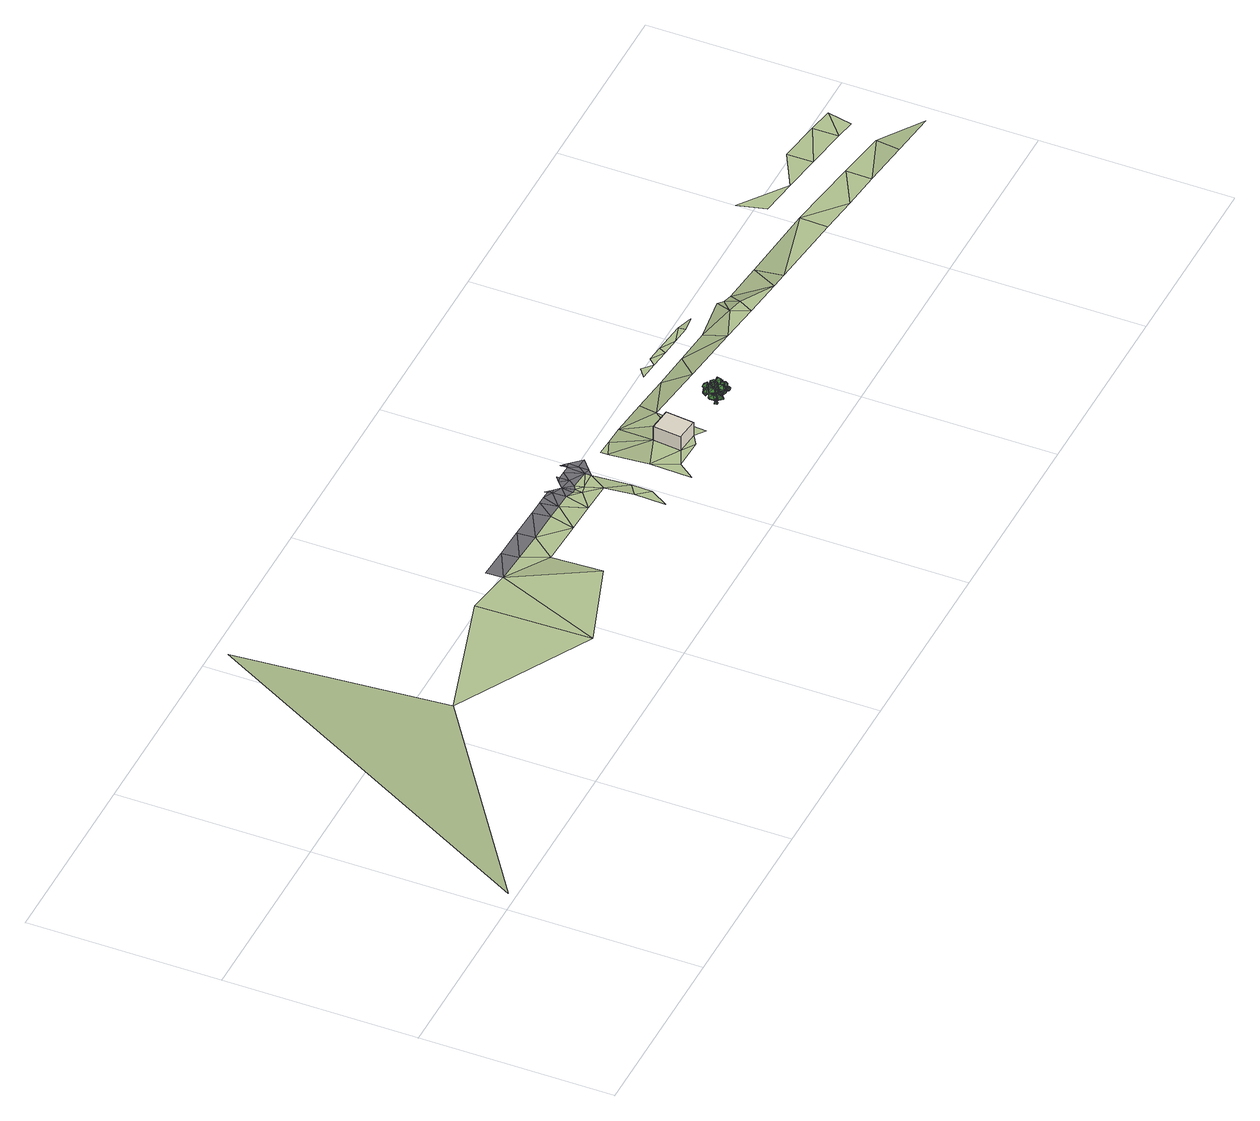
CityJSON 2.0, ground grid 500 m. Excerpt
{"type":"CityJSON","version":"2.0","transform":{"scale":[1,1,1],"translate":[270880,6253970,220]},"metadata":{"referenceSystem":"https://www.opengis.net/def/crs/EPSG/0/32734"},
"CityObjects":{
"building1":{"type":"Building","attributes":{"building":"toilets","building:levels":1,"amenity":"toilets","building_height":4.1,"roof_height":16.74,"ground_height":12.64,"plus_code":"4FRW3CCR+R95"},"geometry":[{"type":"Solid","lod":"1","boundaries":[[[[0,1,2,3]],[[1,4,5,2]],[[4,6,7,5]],[[6,0,3,7]],[[3,2,5,7]],[[6,4,1,0]]]]}]},
"tree1":{"type":"SolitaryVegetationObject","attributes":{"height":3.2,"width":0.3,"group":"standard","type":"broadleaf","footprint":[263466.85,6242875.85],"ground_height":12.52},"geometry":[{"type":"MultiSurface","lod":"2","boundaries":[[[8,9,10]],[[11,12,13]],[[8,14,15]],[[16,17,14]],[[17,18,19]],[[11,20,21]],[[10,16,8]],[[22,23,16]],[[23,24,18]],[[25,26,27]],[[10,28,22]],[[28,29,22]],[[30,24,29]],[[31,32,33]],[[15,28,9]],[[30,34,17]],[[17,31,30]],[[19,35,31]],[[36,37,38]],[[33,39,40]],[[41,42,43]],[[13,44,45]],[[46,47,48]],[[42,49,43]],[[36,46,42]],[[39,49,37]],[[47,50,51]],[[49,52,37]],[[37,47,38]],[[49,48,53]],[[51,50,54]],[[48,54,53]],[[47,51,48]],[[52,54,50]],[[55,56,57]],[[19,55,58]],[[19,20,11]],[[18,21,55]],[[59,60,61]],[[58,57,62]],[[20,62,59]],[[20,56,21]],[[63,64,65]],[[59,66,56]],[[56,63,57]],[[62,63,60]],[[60,64,61]],[[61,64,66]],[[67,68,69]],[[27,70,71]],[[72,70,67]],[[25,67,73]],[[18,25,40]],[[18,71,72]],[[24,27,71]],[[40,27,33]],[[69,74,75]],[[73,76,26]],[[26,68,70]],[[73,69,77]],[[75,78,79]],[[77,80,76]],[[68,80,74]],[[69,81,77]],[[78,82,79]],[[81,83,80]],[[80,78,74]],[[81,79,82]],[[84,85,86]],[[30,86,85]],[[17,84,14]],[[28,84,86]],[[87,88,89]],[[41,90,91]],[[41,36,42]],[[92,40,39]],[[41,44,93]],[[91,87,89]],[[35,45,87]],[[94,95,96]],[[87,97,98]],[[89,94,44]],[[45,94,97]],[[94,99,97]],[[98,99,95]],[[91,32,35]],[[91,90,32]],[[90,33,32]],[[13,92,93]],[[13,12,92]],[[12,40,92]],[[8,15,9]],[[8,16,14]],[[16,23,17]],[[17,23,18]],[[21,40,12]],[[12,11,21]],[[10,22,16]],[[22,29,23]],[[23,29,24]],[[25,73,26]],[[10,9,28]],[[28,30,29]],[[30,31,24]],[[33,24,31]],[[31,35,32]],[[15,14,28]],[[30,85,34]],[[17,19,31]],[[19,11,35]],[[36,39,37]],[[33,43,39]],[[43,33,90]],[[90,41,43]],[[45,11,13]],[[13,93,44]],[[46,38,47]],[[42,46,49]],[[36,38,46]],[[39,43,49]],[[47,52,50]],[[49,53,52]],[[37,52,47]],[[49,46,48]],[[48,51,54]],[[52,53,54]],[[55,21,56]],[[19,18,55]],[[19,58,20]],[[18,40,21]],[[59,62,60]],[[58,55,57]],[[20,58,62]],[[20,59,56]],[[63,66,64]],[[59,61,66]],[[56,66,63]],[[62,57,63]],[[60,63,65]],[[60,65,64]],[[67,70,68]],[[27,26,70]],[[72,71,70]],[[25,72,67]],[[18,72,25]],[[18,24,71]],[[24,33,27]],[[40,25,27]],[[69,68,74]],[[73,77,76]],[[26,76,68]],[[73,67,69]],[[75,74,78]],[[77,81,80]],[[68,76,80]],[[69,75,81]],[[78,83,82]],[[81,82,83]],[[80,83,78]],[[81,75,79]],[[84,34,85]],[[30,28,86]],[[17,34,84]],[[28,14,84]],[[87,98,88]],[[41,93,36]],[[36,93,39]],[[93,92,39]],[[41,89,44]],[[89,41,91]],[[91,35,87]],[[35,11,45]],[[94,88,95]],[[87,45,97]],[[89,88,94]],[[45,44,94]],[[95,99,96]],[[94,96,99]],[[88,98,95]],[[98,97,99]],[[100,101,102]],[[103,104,105]],[[106,107,108]],[[100,102,108]],[[109,110,111]],[[112,113,114]],[[115,116,117]],[[109,111,117]],[[118,119,120]],[[121,122,123]],[[124,125,126]],[[118,120,126]],[[127,128,129]],[[130,131,132]],[[133,134,135]],[[127,129,135]],[[136,137,138]],[[139,140,141]],[[142,143,144]],[[136,138,144]],[[145,146,147]],[[148,149,150]],[[151,152,153]],[[145,147,153]],[[154,155,156]],[[157,158,159]],[[160,161,162]],[[154,156,162]],[[163,164,165]],[[166,167,168]],[[169,170,171]],[[163,165,171]],[[172,173,174]],[[175,176,177]],[[178,179,180]],[[172,174,180]],[[181,182,183]],[[184,185,186]],[[187,188,189]],[[181,183,189]],[[190,191,192]],[[193,194,195]],[[196,197,198]],[[190,192,198]],[[199,200,201]],[[202,203,204]],[[205,206,207]],[[199,201,207]],[[208,209,210]],[[211,212,213]],[[214,215,216]],[[208,210,216]],[[217,218,219]],[[220,221,222]],[[223,224,225]],[[217,219,225]],[[226,227,228]],[[229,230,231]],[[232,233,234]],[[226,228,234]],[[235,236,237]],[[238,239,240]],[[241,242,243]],[[235,237,243]],[[244,245,246]],[[247,248,249]],[[250,251,252]],[[244,246,252]],[[253,254,255]],[[256,257,258]],[[259,260,261]],[[253,255,261]],[[262,263,264]],[[265,266,267]],[[268,269,270]],[[262,264,270]],[[271,272,273]],[[274,275,276]],[[277,278,279]],[[271,273,279]],[[280,281,282]],[[283,284,285]],[[286,287,288]],[[280,282,288]],[[289,290,291]],[[292,293,294]],[[295,296,297]],[[289,291,297]],[[298,299,300]],[[301,302,303]],[[304,305,306]],[[298,300,306]],[[307,308,309]],[[310,311,312]],[[313,314,315]],[[307,309,315]],[[316,317,318]],[[319,320,321]],[[322,323,324]],[[316,318,324]],[[325,326,327]],[[328,329,330]],[[331,332,333]],[[325,327,333]],[[334,335,336]],[[337,338,339]],[[340,341,342]],[[334,336,342]],[[343,344,345]],[[346,347,348]],[[349,350,351]],[[343,345,351]],[[352,353,354]],[[355,356,357]],[[358,359,360]],[[352,354,360]],[[361,362,363]],[[364,365,366]],[[367,368,369]],[[361,363,369]],[[370,371,372]],[[373,374,375]],[[376,377,378]],[[370,372,378]],[[379,380,381]],[[382,383,384]],[[385,386,387]],[[379,381,387]],[[388,389,390]],[[391,392,393]],[[394,395,396]],[[388,390,396]],[[397,398,399]],[[400,401,402]],[[403,404,405]],[[397,399,405]],[[406,407,408]],[[409,410,411]],[[412,413,414]],[[406,408,414]],[[415,416,417]],[[418,419,420]],[[421,422,423]],[[415,417,423]],[[423,420,421]],[[423,417,420]],[[417,418,420]],[[423,416,415]],[[423,422,416]],[[422,424,416]],[[420,422,421]],[[420,419,422]],[[419,424,422]],[[417,419,418]],[[417,416,419]],[[416,424,419]],[[414,411,412]],[[414,408,411]],[[408,409,411]],[[414,407,406]],[[414,413,407]],[[413,425,407]],[[411,413,412]],[[411,410,413]],[[410,425,413]],[[408,410,409]],[[408,407,410]],[[407,425,410]],[[405,402,403]],[[405,399,402]],[[399,400,402]],[[405,398,397]],[[405,404,398]],[[404,426,398]],[[402,404,403]],[[402,401,404]],[[401,426,404]],[[399,401,400]],[[399,398,401]],[[398,426,401]],[[396,393,394]],[[396,390,393]],[[390,391,393]],[[396,389,388]],[[396,395,389]],[[395,427,389]],[[393,395,394]],[[393,392,395]],[[392,427,395]],[[390,392,391]],[[390,389,392]],[[389,427,392]],[[387,384,385]],[[387,381,384]],[[381,382,384]],[[387,380,379]],[[387,386,380]],[[386,428,380]],[[384,386,385]],[[384,383,386]],[[383,428,386]],[[381,383,382]],[[381,380,383]],[[380,428,383]],[[378,375,376]],[[378,372,375]],[[372,373,375]],[[378,371,370]],[[378,377,371]],[[377,429,371]],[[375,377,376]],[[375,374,377]],[[374,429,377]],[[372,374,373]],[[372,371,374]],[[371,429,374]],[[369,366,367]],[[369,363,366]],[[363,364,366]],[[369,362,361]],[[369,368,362]],[[368,430,362]],[[366,368,367]],[[366,365,368]],[[365,430,368]],[[363,365,364]],[[363,362,365]],[[362,430,365]],[[360,357,358]],[[360,354,357]],[[354,355,357]],[[360,353,352]],[[360,359,353]],[[359,431,353]],[[357,359,358]],[[357,356,359]],[[356,431,359]],[[354,356,355]],[[354,353,356]],[[353,431,356]],[[351,348,349]],[[351,345,348]],[[345,346,348]],[[351,344,343]],[[351,350,344]],[[350,432,344]],[[348,350,349]],[[348,347,350]],[[347,432,350]],[[345,347,346]],[[345,344,347]],[[344,432,347]],[[342,339,340]],[[342,336,339]],[[336,337,339]],[[342,335,334]],[[342,341,335]],[[341,433,335]],[[339,341,340]],[[339,338,341]],[[338,433,341]],[[336,338,337]],[[336,335,338]],[[335,433,338]],[[333,330,331]],[[333,327,330]],[[327,328,330]],[[333,326,325]],[[333,332,326]],[[332,434,326]],[[330,332,331]],[[330,329,332]],[[329,434,332]],[[327,329,328]],[[327,326,329]],[[326,434,329]],[[324,321,322]],[[324,318,321]],[[318,319,321]],[[324,317,316]],[[324,323,317]],[[323,435,317]],[[321,323,322]],[[321,320,323]],[[320,435,323]],[[318,320,319]],[[318,317,320]],[[317,435,320]],[[315,312,313]],[[315,309,312]],[[309,310,312]],[[315,308,307]],[[315,314,308]],[[314,436,308]],[[312,314,313]],[[312,311,314]],[[311,436,314]],[[309,311,310]],[[309,308,311]],[[308,436,311]],[[306,303,304]],[[306,300,303]],[[300,301,303]],[[306,299,298]],[[306,305,299]],[[305,437,299]],[[303,305,304]],[[303,302,305]],[[302,437,305]],[[300,302,301]],[[300,299,302]],[[299,437,302]],[[297,294,295]],[[297,291,294]],[[291,292,294]],[[297,290,289]],[[297,296,290]],[[296,438,290]],[[294,296,295]],[[294,293,296]],[[293,438,296]],[[291,293,292]],[[291,290,293]],[[290,438,293]],[[288,285,286]],[[288,282,285]],[[282,283,285]],[[288,281,280]],[[288,287,281]],[[287,439,281]],[[285,287,286]],[[285,284,287]],[[284,439,287]],[[282,284,283]],[[282,281,284]],[[281,439,284]],[[279,276,277]],[[279,273,276]],[[273,274,276]],[[279,272,271]],[[279,278,272]],[[278,440,272]],[[276,278,277]],[[276,275,278]],[[275,440,278]],[[273,275,274]],[[273,272,275]],[[272,440,275]],[[270,267,268]],[[270,264,267]],[[264,265,267]],[[270,263,262]],[[270,269,263]],[[269,441,263]],[[267,269,268]],[[267,266,269]],[[266,441,269]],[[264,266,265]],[[264,263,266]],[[263,441,266]],[[261,258,259]],[[261,255,258]],[[255,256,258]],[[261,254,253]],[[261,260,254]],[[260,442,254]],[[258,260,259]],[[258,257,260]],[[257,442,260]],[[255,257,256]],[[255,254,257]],[[254,442,257]],[[252,249,250]],[[252,246,249]],[[246,247,249]],[[252,245,244]],[[252,251,245]],[[251,443,245]],[[249,251,250]],[[249,248,251]],[[248,443,251]],[[246,248,247]],[[246,245,248]],[[245,443,248]],[[243,240,241]],[[243,237,240]],[[237,238,240]],[[243,236,235]],[[243,242,236]],[[242,444,236]],[[240,242,241]],[[240,239,242]],[[239,444,242]],[[237,239,238]],[[237,236,239]],[[236,444,239]],[[234,231,232]],[[234,228,231]],[[228,229,231]],[[234,227,226]],[[234,233,227]],[[233,445,227]],[[231,233,232]],[[231,230,233]],[[230,445,233]],[[228,230,229]],[[228,227,230]],[[227,445,230]],[[225,222,223]],[[225,219,222]],[[219,220,222]],[[225,218,217]],[[225,224,218]],[[224,446,218]],[[222,224,223]],[[222,221,224]],[[221,446,224]],[[219,221,220]],[[219,218,221]],[[218,446,221]],[[216,213,214]],[[216,210,213]],[[210,211,213]],[[216,209,208]],[[216,215,209]],[[215,447,209]],[[213,215,214]],[[213,212,215]],[[212,447,215]],[[210,212,211]],[[210,209,212]],[[209,447,212]],[[207,204,205]],[[207,201,204]],[[201,202,204]],[[207,200,199]],[[207,206,200]],[[206,448,200]],[[204,206,205]],[[204,203,206]],[[203,448,206]],[[201,203,202]],[[201,200,203]],[[200,448,203]],[[198,195,196]],[[198,192,195]],[[192,193,195]],[[198,191,190]],[[198,197,191]],[[197,449,191]],[[195,197,196]],[[195,194,197]],[[194,449,197]],[[192,194,193]],[[192,191,194]],[[191,449,194]],[[189,186,187]],[[189,183,186]],[[183,184,186]],[[189,182,181]],[[189,188,182]],[[188,450,182]],[[186,188,187]],[[186,185,188]],[[185,450,188]],[[183,185,184]],[[183,182,185]],[[182,450,185]],[[180,177,178]],[[180,174,177]],[[174,175,177]],[[180,173,172]],[[180,179,173]],[[179,451,173]],[[177,179,178]],[[177,176,179]],[[176,451,179]],[[174,176,175]],[[174,173,176]],[[173,451,176]],[[171,168,169]],[[171,165,168]],[[165,166,168]],[[171,164,163]],[[171,170,164]],[[170,452,164]],[[168,170,169]],[[168,167,170]],[[167,452,170]],[[165,167,166]],[[165,164,167]],[[164,452,167]],[[162,159,160]],[[162,156,159]],[[156,157,159]],[[162,155,154]],[[162,161,155]],[[161,453,155]],[[159,161,160]],[[159,158,161]],[[158,453,161]],[[156,158,157]],[[156,155,158]],[[155,453,158]],[[153,150,151]],[[153,147,150]],[[147,148,150]],[[153,146,145]],[[153,152,146]],[[152,454,146]],[[150,152,151]],[[150,149,152]],[[149,454,152]],[[147,149,148]],[[147,146,149]],[[146,454,149]],[[144,141,142]],[[144,138,141]],[[138,139,141]],[[144,137,136]],[[144,143,137]],[[143,455,137]],[[141,143,142]],[[141,140,143]],[[140,455,143]],[[138,140,139]],[[138,137,140]],[[137,455,140]],[[135,132,133]],[[135,129,132]],[[129,130,132]],[[135,128,127]],[[135,134,128]],[[134,456,128]],[[132,134,133]],[[132,131,134]],[[131,456,134]],[[129,131,130]],[[129,128,131]],[[128,456,131]],[[126,123,124]],[[126,120,123]],[[120,121,123]],[[126,119,118]],[[126,125,119]],[[125,457,119]],[[123,125,124]],[[123,122,125]],[[122,457,125]],[[120,122,121]],[[120,119,122]],[[119,457,122]],[[117,114,115]],[[117,111,114]],[[111,112,114]],[[117,110,109]],[[117,116,110]],[[116,458,110]],[[114,116,115]],[[114,113,116]],[[113,458,116]],[[111,113,112]],[[111,110,113]],[[110,458,113]],[[108,105,106]],[[108,102,105]],[[102,103,105]],[[108,101,100]],[[108,107,101]],[[107,459,101]],[[105,107,106]],[[105,104,107]],[[104,459,107]],[[102,104,103]],[[102,101,104]],[[101,459,104]]]}]},
"terrain1":{"type":"TINRelief","geometry":[{"type":"CompositeSurface","lod":"1","boundaries":[[[460,461,462]],[[462,463,464]],[[463,465,464]],[[466,465,463]],[[467,465,466]],[[465,467,468]],[[468,467,469]],[[470,469,467]],[[469,470,471]],[[471,470,472]],[[473,472,470]],[[474,472,473]],[[473,475,474]],[[476,475,473]],[[474,475,477]],[[478,479,480]],[[481,477,475]],[[481,475,482]],[[480,479,483]],[[482,475,476]],[[481,482,484]],[[483,476,480]],[[482,476,485]],[[484,482,486]],[[483,485,476]],[[486,482,485]],[[487,488,489]],[[488,487,1]],[[490,488,0]],[[1,0,488]],[[1,487,491]],[[490,492,493]],[[0,492,490]],[[4,1,491]],[[0,494,492]],[[6,494,0]],[[495,496,4]],[[4,496,6]],[[6,497,494]],[[497,6,496]],[[494,497,498]],[[498,497,499]],[[499,497,500]],[[500,501,499]],[[502,503,504]],[[503,505,506]],[[501,500,507]],[[505,508,506]],[[508,505,509]],[[501,507,510]],[[509,511,508]],[[511,509,512]],[[507,513,510]],[[511,512,514]],[[507,515,513]],[[510,513,516]],[[513,515,517]],[[518,513,517]],[[513,518,516]],[[519,517,515]],[[518,517,520]],[[517,519,520]],[[520,519,521]],[[522,521,519]],[[521,522,523]],[[523,522,524]],[[523,524,525]],[[526,527,528]],[[523,525,529]],[[529,525,530]],[[528,531,532]],[[530,533,529]],[[534,533,530]],[[535,532,531]],[[535,531,536]],[[537,533,534]],[[535,536,538]],[[536,539,538]]]}]},
"road1":{"type":"Road","attributes":{"highway":"secondary","name":"Sir Lowry Road","surface":"asphalt","lanes":2,"width":4.4,"oneway":"yes"},"geometry":[{"type":"MultiSurface","lod":"1","boundaries":[[[477,481,540]],[[477,540,474]],[[540,481,484]],[[541,542,540]],[[474,543,472]],[[540,544,543]],[[545,546,547]],[[486,548,541]],[[549,546,550]],[[551,472,543]],[[552,553,554]],[[540,484,541]],[[486,546,549]],[[549,548,486]],[[550,555,549]],[[555,556,549]],[[557,556,555]],[[558,559,557]],[[560,561,562]],[[559,556,557]],[[562,559,558]],[[560,562,558]],[[563,561,560]],[[563,564,561]],[[541,565,542]],[[566,567,471]],[[544,553,543]],[[565,568,542]],[[569,465,570]],[[468,571,570]],[[543,553,552]],[[571,469,567]],[[551,543,552]],[[540,543,474]],[[551,566,472]],[[547,546,486]],[[545,550,546]],[[486,541,484]],[[548,565,541]],[[486,485,547]],[[567,469,471]],[[566,471,472]],[[571,468,469]],[[570,465,468]]]}]}
},
"vertices":[
[1630,362,37],[1622,289,37],[1622,289,78],[1630,362,78],[1682,283,37],[1682,283,78],[1690,356,37],[1690,356,78],
[1813,286,36],[1806,279,36],[1806,286,36],[1811,282,60],[1811,283,60],[1811,282,61],[1812,282,42],[1813,279,36],[1811,286,42],[1811,284,48],[1810,285,57],[1812,282,57],[1817,285,62],[1817,286,61],[1807,286,42],[1811,286,48],[1808,285,54],[1809,288,59],[1807,293,63],[1808,287,59],[1808,282,42],[1808,285,48],[1808,283,49],[1809,282,54],[1808,281,60],[1808,283,59],[1810,282,48],[1809,281,60],[1807,282,68],[1800,283,76],[1800,282,77],[1806,284,68],[1810,284,60],[1808,281,62],[1805,281,67],[1805,283,67],[1814,277,63],[1815,277,62],[1800,281,76],[1790,282,75],[1789,282,74],[1800,283,75],[1784,283,78],[1784,282,78],[1789,283,74],[1789,283,73],[1784,283,77],[1818,286,60],[1821,286,66],[1822,286,66],[1818,285,60],[1821,285,66],[1821,284,72],[1820,284,73],[1822,285,66],[1821,285,72],[1825,285,77],[1826,285,76],[1819,285,72],[1810,294,62],[1807,298,62],[1809,298,62],[1807,294,62],[1808,288,57],[1810,288,58],[1809,293,64],[1807,302,60],[1809,302,60],[1807,299,64],[1808,299,64],[1807,307,63],[1808,307,63],[1808,302,62],[1809,302,62],[1808,306,64],[1807,306,64],[1810,281,46],[1809,281,48],[1808,280,46],[1813,276,61],[1816,271,66],[1812,276,63],[1808,281,61],[1809,281,61],[1810,283,61],[1810,282,62],[1817,272,67],[1818,268,72],[1818,269,72],[1818,271,66],[1817,270,65],[1819,268,72],[1834,288,80],[1830,281,87],[1835,284,73],[1830,279,69],[1827,272,76],[1824,285,68],[1821,289,74],[1817,282,81],[1827,292,77],[1791,287,78],[1792,277,79],[1786,288,71],[1778,285,71],[1779,275,72],[1775,288,77],[1778,287,85],[1779,277,87],[1785,290,84],[1799,271,80],[1803,264,73],[1794,276,77],[1787,273,73],[1790,267,65],[1784,269,79],[1788,262,83],[1791,255,76],[1794,267,85],[1821,264,100],[1822,274,97],[1813,263,101],[1808,263,95],[1808,273,91],[1812,258,89],[1819,259,87],[1820,269,83],[1823,259,94],[1806,259,94],[1805,263,104],[1798,257,92],[1792,263,91],[1791,268,101],[1796,268,86],[1803,271,87],[1803,277,97],[1808,264,89],[1821,274,70],[1814,270,72],[1823,276,75],[1825,272,80],[1818,268,82],[1828,268,77],[1827,266,72],[1820,261,73],[1825,270,69],[1828,288,90],[1834,284,91],[1828,289,84],[1829,286,80],[1835,282,81],[1824,282,81],[1823,279,86],[1830,275,87],[1824,284,89],[1793,286,78],[1785,294,79],[1798,289,71],[1801,296,71],[1794,304,72],[1806,296,77],[1803,295,85],[1795,302,87],[1799,288,84],[1800,308,78],[1806,317,79],[1803,304,71],[1810,302,71],[1817,310,72],[1811,297,77],[1809,300,85],[1816,308,87],[1802,303,84],[1822,286,83],[1812,290,84],[1826,290,76],[1826,298,75],[1817,303,76],[1831,299,82],[1828,297,90],[1819,302,91],[1827,290,88],[1811,304,86],[1819,297,88],[1807,302,80],[1803,295,79],[1810,287,80],[1798,296,86],[1801,297,94],[1808,289,95],[1806,303,92],[1797,298,86],[1805,290,87],[1793,296,79],[1789,289,78],[1796,281,80],[1784,290,85],[1787,290,93],[1794,282,95],[1792,297,91],[1821,283,105],[1812,285,100],[1824,277,101],[1826,276,94],[1817,277,88],[1830,282,93],[1828,290,95],[1820,292,89],[1826,288,102],[1805,314,73],[1797,311,68],[1809,308,76],[1810,301,73],[1802,297,69],[1815,304,67],[1813,309,62],[1804,306,57],[1811,315,67],[1804,284,100],[1809,289,101],[1803,284,94],[1807,284,91],[1812,288,92],[1808,279,92],[1810,278,97],[1815,282,98],[1806,280,100],[1810,283,82],[1815,287,83],[1809,283,76],[1813,282,73],[1818,286,74],[1814,277,74],[1816,276,79],[1821,280,80],[1812,278,82],[1800,293,81],[1805,297,82],[1799,293,76],[1803,292,72],[1808,296,73],[1804,287,74],[1806,286,79],[1811,290,80],[1802,288,81],[1799,297,72],[1805,299,75],[1797,302,70],[1799,305,67],[1805,307,70],[1800,302,63],[1803,298,64],[1809,299,66],[1800,295,67],[1802,285,95],[1809,284,98],[1800,289,96],[1802,294,95],[1809,294,98],[1803,293,90],[1805,289,88],[1812,289,90],[1803,285,90],[1802,264,85],[1809,264,88],[1800,268,86],[1802,273,85],[1809,273,87],[1803,272,80],[1805,268,78],[1812,268,80],[1803,264,80],[1802,273,90],[1809,273,92],[1800,278,91],[1802,282,90],[1809,283,92],[1803,281,85],[1805,278,82],[1812,278,85],[1803,274,85],[1796,262,83],[1796,258,88],[1799,266,84],[1804,265,84],[1805,261,89],[1805,263,80],[1803,258,78],[1803,254,83],[1798,260,79],[1819,286,88],[1820,282,93],[1823,290,89],[1828,289,90],[1829,285,95],[1829,286,85],[1826,282,84],[1827,278,89],[1822,284,84],[1797,280,91],[1798,276,96],[1801,284,92],[1806,283,93],[1807,279,98],[1807,281,88],[1805,276,87],[1805,272,92],[1800,278,87],[1802,279,73],[1802,275,78],[1805,283,74],[1810,282,75],[1811,278,80],[1811,279,71],[1809,275,69],[1809,271,74],[1804,277,69],[1811,274,82],[1811,269,87],[1814,277,83],[1819,277,84],[1820,272,89],[1820,274,80],[1818,270,78],[1818,265,83],[1813,272,78],[1798,295,73],[1799,291,78],[1802,299,74],[1807,298,74],[1807,294,80],[1808,296,70],[1805,291,69],[1806,287,73],[1800,293,69],[1821,269,79],[1827,267,77],[1817,268,76],[1816,263,74],[1822,261,72],[1815,261,79],[1818,261,83],[1824,258,81],[1819,266,83],[1819,264,85],[1821,259,87],[1822,266,84],[1825,265,82],[1827,260,84],[1823,264,79],[1820,261,79],[1822,257,80],[1818,263,81],[1819,261,78],[1821,257,80],[1822,263,77],[1825,262,75],[1827,258,77],[1823,261,72],[1820,259,72],[1822,255,74],[1818,261,75],[1814,257,87],[1816,253,89],[1817,259,86],[1820,258,84],[1822,254,86],[1818,257,81],[1815,254,81],[1817,250,83],[1813,256,84],[1806,265,86],[1801,263,88],[1805,268,83],[1803,271,82],[1797,269,84],[1804,273,86],[1805,272,90],[1800,270,92],[1808,269,89],[1797,260,83],[1793,258,87],[1795,261,80],[1792,265,80],[1788,263,83],[1795,268,82],[1797,267,86],[1792,266,90],[1799,263,85],[1833,280,76],[1838,284,77],[1830,282,79],[1828,286,79],[1833,289,80],[1827,286,75],[1829,286,71],[1834,290,72],[1831,282,72],[1829,278,74],[1832,281,70],[1828,281,78],[1827,285,77],[1830,288,74],[1823,284,75],[1822,282,72],[1826,285,68],[1825,278,73],[1791,259,93],[1791,258,87],[1794,262,94],[1794,266,92],[1794,266,87],[1790,268,94],[1786,265,93],[1786,265,87],[1788,261,94],[1790,263,84],[1831,286,68],[1837,290,77],[1788,261,89],[1797,266,89],[1819,250,87],[1824,254,78],[1824,256,85],[1827,260,75],[1804,288,80],[1817,266,89],[1808,272,80],[1804,273,98],[1826,279,95],[1802,255,90],[1813,278,91],[1813,268,86],[1813,289,97],[1810,302,72],[1811,297,79],[1821,287,80],[1815,288,98],[1796,303,62],[1811,286,89],[1802,280,88],[1816,286,89],[1810,301,85],[1816,317,80],[1787,304,80],[1837,278,87],[1814,264,76],[1799,272,106],[1817,278,88],[1796,258,67],[1784,270,80],[1822,274,85],
[563,963,5],[9,1,49],[575,396,39],[927,199,39],[931,501,28],[1050,482,28],[1158,276,37],[1162,412,26],[1132,479,26],[1213,475,26],[1279,408,26],[1295,472,26],[1335,470,26],[1359,405,26],[1376,469,26],[1403,441,26],[1439,402,26],[1395,460,26],[1433,242,37],[1462,289,37],[1436,322,37],[1406,461,26],[1423,444,26],[1464,342,37],[1417,467,26],[1467,446,26],[1468,464,26],[1576,268,37],[1548,334,37],[1545,226,37],[1551,442,26],[1655,265,37],[1591,458,26],[1551,460,26],[1642,455,26],[1709,263,37],[1714,315,37],[1721,395,37],[1739,446,26],[1836,436,24],[1880,376,36],[1933,426,24],[1839,480,24],[1887,475,24],[1862,498,24],[1936,470,24],[1904,493,24],[2039,357,36],[1946,488,24],[1984,466,24],[2031,417,24],[2030,479,24],[2032,461,24],[2125,390,35],[2074,467,22],[2143,344,35],[2149,433,22],[2164,381,35],[2162,421,22],[2247,332,35],[2184,415,22],[2293,404,22],[2289,327,35],[2492,378,34],[2489,305,34],[2589,294,32],[2486,538,21],[2504,465,21],[2604,452,19],[2691,351,32],[2689,283,32],[2703,438,19],[2702,506,19],[2821,332,29],[2811,269,32],[2810,490,19],[2811,423,19],[2932,256,29],[2878,479,17],[2864,415,17],
[1398,490,26],[1430,486,26],[1415,505,26],[1373,502,26],[1384,505,26],[1511,484,26],[1483,485,26],[1482,459,26],[1450,509,26],[1470,508,26],[1484,512,26],[1350,514,26],[1370,513,26],[1377,513,26],[1370,521,26],[1477,519,26],[1470,516,26],[1474,522,26],[1472,524,26],[1470,521,26],[1471,525,26],[1470,525,26],[1470,524,26],[1471,526,26],[1470,526,26],[1429,510,26],[1329,515,26],[1289,516,26],[1430,518,26],[1049,526,28],[1129,523,26],[1209,520,26]
]}
